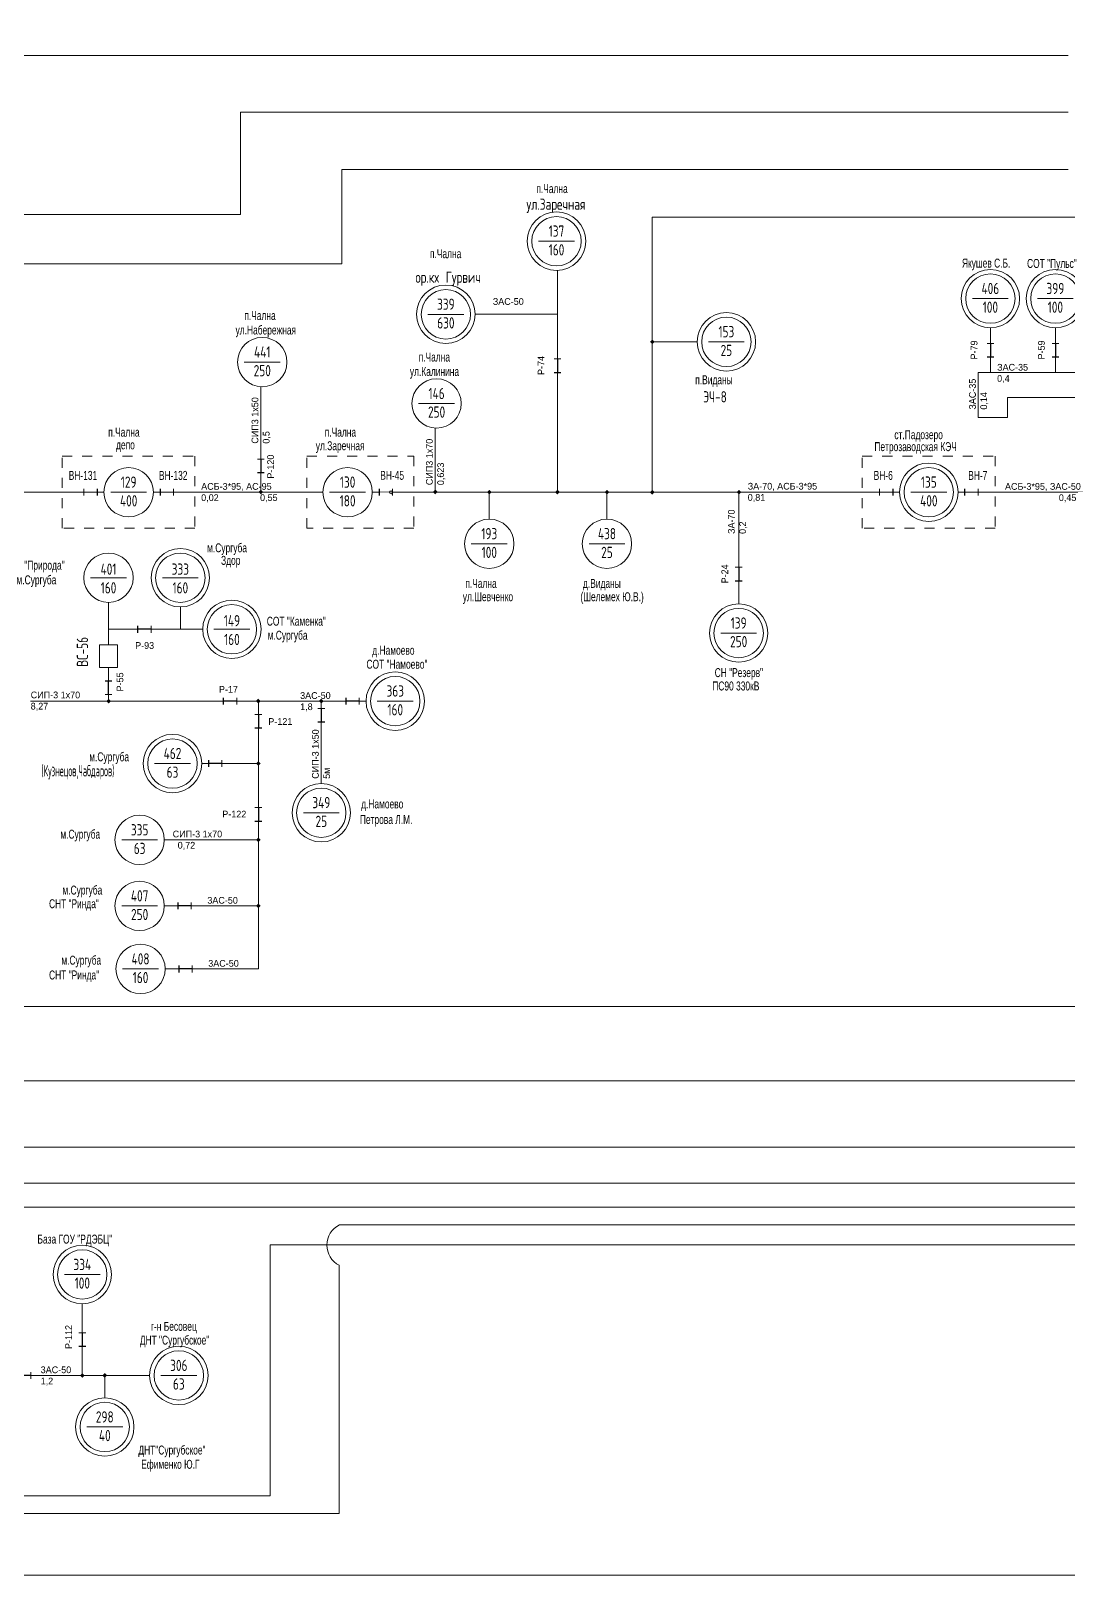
# Model space of a CAD drawing. Header units: millimetres. Extents: x 761 to 2477, y -1102 to -145.
# Drawn here: x 1601.7 to 1704.6, y -507.8 to -354.5 of the extents above; entities that cross this region are included whole.
import ezdxf
from ezdxf.enums import TextEntityAlignment as Align

# ---------------------------------------------------------------- set-up
doc = ezdxf.new("R2010")
doc.units = ezdxf.units.MM
doc.linetypes.add('JIS_02_1.0', pattern=[2, 1, -1])
for name, color, linetype, lineweight in [('10_КВ', 250, 'Continuous', 18), ('АТРИБУТЫ', 7, 'Continuous', 13), ('РАЗЪЕД_РУБИЛЬН', 150, 'Continuous', 13), ('ТЕКСТ', 7, 'Continuous', 13)]:
    doc.layers.add(name, color=color, linetype=linetype, lineweight=lineweight)
doc.layers.add('Слой1', color=7, linetype='Continuous', lineweight=13, plot=False)
doc.layers.add('СХ_ОПЕРАТИВНАЯ', color=10, linetype='Continuous')
doc.layers.add('ШУНТ_РАЗЪЕД', color=161, linetype='Continuous')
doc.styles.add('ATTRIB', font='txt.shx', dxfattribs={"width": 0.7, "height": 5})
doc.styles.add('ТЕКСТ_МОДЕЛИ', font='txt.shx', dxfattribs={"width": 0.7, "height": 5})

# ---------------------------------------------------------------- blocks, each defined once
blk = doc.blocks.new('ВЫКЛ_НАГРУЗКИ')
at = {"color": 0, "linetype": 'ByBlock'}
for p, q in [((0, 0), (0, -3)), ((0, -9), (0, -12))]:
    blk.add_line(p, q, dxfattribs=at)
at = {"layer": 'РАЗЪЕД_РУБИЛЬН', "color": 0, "linetype": 'ByBlock'}
blk.add_line((-1.5, -3), (1.5, -3), dxfattribs=at)
at = {"layer": 'СХ_ОПЕРАТИВНАЯ', "color": 0, "linetype": 'ByBlock'}
blk.add_line((-1.5, -9), (1.5, -9), dxfattribs=at)
at = {"layer": 'РАЗЪЕД_РУБИЛЬН', "color": 7, "style": 'ATTRIB', "width": 0.7}
blk.add_attdef('ДИСП_НОМ', text='', height=5, dxfattribs=at).set_placement((-4.75, -6), align=Align.MIDDLE_RIGHT)
at = {"layer": 'РАЗЪЕД_РУБИЛЬН', "color": 7, "style": 'ATTRIB', "width": 0.7, "flags": 1}
blk.add_attdef('КОД', text='', height=5, dxfattribs=at).set_placement((-4.75, -12), align=Align.MIDDLE_RIGHT)
blk = doc.blocks.new('ТРАНСФ_ПОДСТ')
at = {"color": 7}
blk.add_line((-8, -11), (8, -11), dxfattribs=at)
at = {"color": 0}
blk.add_circle((0, -11), 11, dxfattribs=at)
at = {"layer": 'АТРИБУТЫ', "style": 'ATTRIB', "width": 0.7, "flags": 4}
for tag, p in [('OBOZN', (0, -9)), ('MOCHNOCT', (0, -17.33))]:
    blk.add_attdef(tag, text='', height=5, dxfattribs=at).set_placement(p, align=Align.CENTER)
at = {"layer": 'АТРИБУТЫ', "style": 'ТЕКСТ_МОДЕЛИ', "width": 0.7}
blk.add_attdef('MESTO_1', text='', height=5, dxfattribs=at).set_placement((14, -11), align=Align.BOTTOM_LEFT)
blk.add_attdef('MESTO_2', text='', height=5, dxfattribs=at).set_placement((14, -12), align=Align.TOP_LEFT)
blk = doc.blocks.new('РАЗЪЕДИНИТЕЛЬ')
at = {"color": 0, "linetype": 'ByBlock'}
for p, q in [((0, 0), (0, -3)), ((0, -9), (0, -12))]:
    blk.add_line(p, q, dxfattribs=at)
at = {"layer": 'РАЗЪЕД_РУБИЛЬН', "color": 0, "linetype": 'ByBlock'}
blk.add_line((-1.5, -3), (1.5, -3), dxfattribs=at)
at = {"layer": 'СХ_ОПЕРАТИВНАЯ', "color": 0, "linetype": 'ByBlock'}
blk.add_line((-1.5, -9), (1.5, -9), dxfattribs=at)
at = {"layer": 'ШУНТ_РАЗЪЕД', "color": 0}
blk.add_line((0, -3), (0, -9), dxfattribs=at)
at = {"layer": 'РАЗЪЕД_РУБИЛЬН', "color": 7, "style": 'ATTRIB', "width": 0.7}
blk.add_attdef('ДИСП_НОМ', text='', height=5, dxfattribs=at).set_placement((-4.75, -6), align=Align.MIDDLE_RIGHT)
at = {"layer": 'РАЗЪЕД_РУБИЛЬН', "color": 7, "style": 'ATTRIB', "width": 0.7, "flags": 1}
blk.add_attdef('КОД', text='', height=5, dxfattribs=at).set_placement((-4.75, -12), align=Align.MIDDLE_RIGHT)
blk = doc.blocks.new('ОТВЕТВЛЕНИЕ')
at = {"color": 0, "linetype": 'ByBlock'}
blk.add_solid([(0, 1.06), (1.06, 0), (-1.06, 0), (0, -1.06)], dxfattribs=at)
blk = doc.blocks.new('ВЫКЛЮЧАТЕЛЬ')
at = {"color": 0, "linetype": 'ByBlock'}
for p, q in [((0, 0), (0, -3)), ((0, -13), (0, -16))]:
    blk.add_line(p, q, dxfattribs=at)
blk.add_lwpolyline([(-4, -3), (4, -3), (4, -13), (-4, -13)], close=True, dxfattribs=at)
at = {"layer": 'АТРИБУТЫ', "style": 'ATTRIB', "width": 0.7}
blk.add_attdef('ДИСП_НОМ', text='', height=5, dxfattribs=at).set_placement((-6, -8), align=Align.MIDDLE_RIGHT)
at = {"layer": 'АТРИБУТЫ', "style": 'ATTRIB', "width": 0.7, "flags": 1}
blk.add_attdef('КОД', text='', height=5, dxfattribs=at).set_placement((-6, -14), align=Align.MIDDLE_RIGHT)

msp = doc.modelspace()

# ---------------------------------------------------------------- linework, layer by layer
at = {"layer": '10_КВ', "color": 7}
for p, q in [((1600.11, -356.94), (1698.26, -356.94)), ((1698.26, -356.94), (1704.64, -356.94)), ((1704.64, -362.56), (1622.52, -362.56)), ((1622.52, -362.56), (1622.52, -368.07)), ((1622.52, -372.71), (1622.52, -368.07)), ((1552.37, -372.71), (1622.52, -372.71)), ((1663.38, -400.29), (1663.38, -372.99)), ((1707.62, -372.99), (1663.38, -372.99)), ((1653.96, -382.62), (1653.96, -378.26)), ((1653.96, -382.62), (1645.79, -382.62)), ((1653.96, -386.39), (1653.96, -382.62)), ((1663.38, -385.36), (1667.83, -385.36)), ((1653.96, -400.29), (1653.96, -389.06)), ((1593.02, -400.29), (1606.29, -400.29)), ((1606.96, -400.29), (1608.29, -400.29)), ((1614.53, -400.29), (1615.87, -400.29)), ((1616.53, -400.29), (1630.69, -400.29)), ((1636.26, -400.29), (1637.59, -400.25)), ((1642.9, -400.29), (1638.26, -400.29)), ((1642.9, -400.29), (1671.98, -400.29)), ((1647.2, -400.29), (1647.2, -402.96)), ((1658.88, -400.29), (1658.88, -402.96)), ((1671.98, -400.29), (1671.97, -402.32)), ((1671.98, -400.29), (1685.25, -400.29)), ((1685.92, -400.29), (1687.25, -400.29)), ((1694.38, -400.29), (1695.72, -400.29)), ((1696.38, -400.29), (1709.66, -400.29)), ((1671.97, -402.32), (1671.95, -407.07)), ((1671.95, -409.74), (1671.95, -411.38)), ((1609.41, -414.79), (1609.41, -411.23)), ((1616.54, -413.9), (1616.54, -411.67)), ((1609.41, -413.9), (1611.64, -413.9)), ((1614.31, -413.9), (1616.54, -413.9)), ((1616.54, -413.9), (1618.77, -413.9)), ((1601.67, -421.03), (1608.35, -421.03)), ((1608.35, -421.03), (1615.43, -421.03)), ((1609.41, -421.03), (1611.64, -421.03)), ((1615.43, -421.03), (1624.28, -421.03)), ((1624.28, -421.03), (1624.28, -423.25)), ((1624.28, -421.03), (1634.97, -421.03)), ((1630.53, -429.21), (1630.53, -421.03)), ((1558.1, -451.35), (1759.7, -451.35)), ((1521.68, -458.71), (1767.91, -458.71)), ((1544.02, -465.32), (1770.92, -465.32)), ((1773.94, -468.87), (1581.44, -468.87)), ((1595.23, -471.28), (1783.34, -471.28))]:
    msp.add_line(p, q, dxfattribs=at)
at = {"layer": '10_КВ', "color": 140}
for p, q in [((1632.58, -377.6), (1632.58, -368.24)), ((1632.58, -368.24), (1698.26, -368.24)), ((1539.72, -377.6), (1632.58, -377.6))]:
    msp.add_line(p, q, dxfattribs=at)
at = {"layer": '10_КВ', "color": 5}
msp.add_line((1698.26, -368.24), (1704.64, -368.24), dxfattribs=at)
at = {"layer": '10_КВ', "color": 6}
for p, q in [((1696.93, -384.86), (1696.93, -383.97)), ((1703.38, -384.86), (1703.38, -383.97)), ((1696.93, -388.42), (1696.93, -387.53)), ((1703.38, -388.42), (1703.38, -387.53)), ((1695.72, -388.42), (1695.72, -392.87)), ((1695.72, -388.42), (1697.95, -388.42)), ((1697.95, -388.42), (1704.63, -388.42)), ((1704.62, -388.42), (1717.94, -388.42)), ((1698.62, -390.87), (1698.62, -392.87)), ((1718.3, -390.87), (1698.63, -390.87)), ((1698.62, -392.87), (1695.72, -392.87)), ((1606.81, -483.07), (1606.81, -480.85)), ((1606.81, -487.97), (1606.81, -485.75)), ((1602.36, -487.97), (1606.81, -487.97)), ((1606.81, -487.97), (1609.04, -487.97)), ((1609.04, -487.97), (1613.5, -487.97)), ((1609.04, -487.97), (1609.04, -490.2))]:
    msp.add_line(p, q, dxfattribs=at)
at = {"layer": '10_КВ', "color": 7, "ltscale": 100}
for p, q in [((1624.53, -400.14), (1624.53, -389.81)), ((1641.84, -400.14), (1641.84, -393.93)), ((1624.28, -447.62), (1624.28, -424.36)), ((1618.66, -427.23), (1624.28, -427.23)), ((1614.95, -434.8), (1624.28, -434.8)), ((1614.95, -441.36), (1624.28, -441.36)), ((1615.04, -447.62), (1624.28, -447.62))]:
    msp.add_line(p, q, dxfattribs=at)
at = {"layer": '10_КВ', "color": 112}
for p, q in [((1625.44, -499.93), (1625.44, -475)), ((1625.44, -475), (1803.01, -475))]:
    msp.add_line(p, q, dxfattribs=at)
at = {"layer": '10_КВ', "color": 7, "linetype": 'JIS_02_1.0'}
for points in [[(1604.8, -396.7), (1617.99, -396.7), (1617.99, -403.87), (1604.8, -403.87)], [(1629.1, -396.7), (1639.72, -396.7), (1639.72, -403.87), (1629.1, -403.87)], [(1684.2, -396.7), (1697.4, -396.7), (1697.4, -403.87), (1684.2, -403.87)]]:
    msp.add_lwpolyline(points, close=True, dxfattribs=at)
at = {"layer": '10_КВ', "color": 7, "ltscale": 100}
msp.add_lwpolyline([(1548.46, -492.77), (1555.31, -492.77), (1555.31, -501.69), (1632.31, -501.69), (1632.31, -477.04, -0.621286), (1632.34, -473.03), (1790.72, -473.03)], format="xyb", dxfattribs=at)
at = {"layer": '10_КВ', "color": 112, "ltscale": 100}
msp.add_lwpolyline([(1625.44, -499.93), (1558.51, -499.93), (1558.51, -489), (1548.81, -489)], dxfattribs=at)
at = {"layer": '10_КВ', "color": 7}
for centre, radius in [((1653.87, -375.37), 2.9), ((1642.89, -382.62), 2.9), ((1670.73, -385.36), 2.9), ((1690.82, -400.29), 2.9), ((1637.45, -400.29), 0.147), ((1616.54, -408.78), 2.9), ((1621.66, -413.9), 2.9), ((1671.95, -414.27), 2.9), ((1637.87, -421.03), 2.9), ((1615.76, -427.23), 2.9), ((1630.53, -432.11), 2.9)]:
    msp.add_circle(centre, radius, dxfattribs=at)
at = {"layer": '10_КВ', "color": 6}
for centre in [(1696.93, -381.07), (1703.38, -381.07), (1606.81, -477.95), (1616.39, -487.97), (1609.04, -493.09)]:
    msp.add_circle(centre, 2.9, dxfattribs=at)
at = {"layer": 'Слой1', "color": 3}
msp.add_lwpolyline([(1425.25, -507.8), (1845.25, -507.8), (1845.25, -210.8), (1425.25, -210.8)], close=True, dxfattribs=at)

# ---------------------------------------------------------------- block references
at = {"layer": '10_КВ', "color": 7}
ref = msp.add_blockref('ТРАНСФ_ПОДСТ', (1653.87, -372.92), dxfattribs=dict(at, xscale=0.2227016151358459, yscale=0.2227016151358459, zscale=0.2227016151358459))
ref.add_attrib('MESTO_1', 'п.Чална', dxfattribs={"layer": 'АТРИБУТЫ', "height": 0.891, "width": 0.7}).set_placement((1651.87, -370.86), align=Align.BOTTOM_LEFT)
ref.add_attrib('MESTO_2', 'ул.Заречная', dxfattribs={"layer": 'АТРИБУТЫ', "height": 1.1135, "style": 'ТЕКСТ_МОДЕЛИ', "width": 0.7}).set_placement((1650.89, -371.14), align=Align.TOP_LEFT)
ref.add_attrib('OBOZN', '137', dxfattribs={"layer": 'АТРИБУТЫ', "height": 1.114, "style": 'ATTRIB', "width": 0.7, "flags": 4}).set_placement((1653.87, -374.92), align=Align.CENTER)
ref.add_attrib('MOCHNOCT', '160', dxfattribs={"layer": 'АТРИБУТЫ', "height": 1.114, "style": 'ATTRIB', "width": 0.7, "flags": 4}).set_placement((1653.87, -376.78), align=Align.CENTER)
at = {"layer": '10_КВ', "color": 6}
ref = msp.add_blockref('ТРАНСФ_ПОДСТ', (1696.93, -378.62), dxfattribs=dict(at, xscale=0.2227016151358459, yscale=0.2227016151358459, zscale=0.2227016151358459))
ref.add_attrib('MESTO_1', 'м.Падозеро', dxfattribs={"layer": 'АТРИБУТЫ', "height": 1.336}).set_placement((1709.54, -374.82), align=Align.BOTTOM_LEFT)
ref.add_attrib('MESTO_2', 'Якушев С.Б.', dxfattribs={"layer": 'АТРИБУТЫ', "height": 0.8908, "width": 0.7}).set_placement((1694.11, -377.1), align=Align.TOP_LEFT)
ref.add_attrib('OBOZN', '406', dxfattribs={"layer": 'АТРИБУТЫ', "height": 1.114, "style": 'ATTRIB', "width": 0.7, "flags": 4}).set_placement((1696.93, -380.62), align=Align.CENTER)
ref.add_attrib('MOCHNOCT', '100', dxfattribs={"layer": 'АТРИБУТЫ', "height": 1.114, "style": 'ATTRIB', "width": 0.7, "flags": 4}).set_placement((1696.93, -382.48), align=Align.CENTER)
at = {"layer": '10_КВ', "color": 7}
ref = msp.add_blockref('ТРАНСФ_ПОДСТ', (1642.89, -380.18), dxfattribs=dict(at, xscale=0.2227016151358459, yscale=0.2227016151358459, zscale=0.2227016151358459))
ref.add_attrib('MESTO_1', 'п.Чална', dxfattribs={"layer": 'АТРИБУТЫ', "height": 0.891, "width": 0.7}).set_placement((1641.31, -377.32), align=Align.BOTTOM_LEFT)
ref.add_attrib('MESTO_2', 'ор.кх Гурвич', dxfattribs={"layer": 'АТРИБУТЫ', "height": 1.1135, "style": 'ТЕКСТ_МОДЕЛИ', "width": 0.7}).set_placement((1639.87, -378.39), align=Align.TOP_LEFT)
ref.add_attrib('OBOZN', '339', dxfattribs={"layer": 'АТРИБУТЫ', "height": 1.114, "style": 'ATTRIB', "width": 0.7, "flags": 4}).set_placement((1642.89, -382.18), align=Align.CENTER)
ref.add_attrib('MOCHNOCT', '630', dxfattribs={"layer": 'АТРИБУТЫ', "height": 1.114, "style": 'ATTRIB', "width": 0.7, "flags": 4}).set_placement((1642.89, -384.04), align=Align.CENTER)
at = {"layer": '10_КВ', "color": 6}
ref = msp.add_blockref('ТРАНСФ_ПОДСТ', (1703.38, -378.62), dxfattribs=dict(at, xscale=0.2227016151358459, yscale=0.2227016151358459, zscale=0.2227016151358459))
ref.add_attrib('MESTO_1', 'СОТ "Пульс"', dxfattribs={"layer": 'АТРИБУТЫ', "height": 0.8908, "width": 0.7}).set_placement((1700.57, -378.29), align=Align.BOTTOM_LEFT)
ref.add_attrib('OBOZN', '399', dxfattribs={"layer": 'АТРИБУТЫ', "height": 1.114, "style": 'ATTRIB', "width": 0.7, "flags": 4}).set_placement((1703.38, -380.62), align=Align.CENTER)
ref.add_attrib('MOCHNOCT', '100', dxfattribs={"layer": 'АТРИБУТЫ', "height": 1.114, "style": 'ATTRIB', "width": 0.7, "flags": 4}).set_placement((1703.38, -382.48), align=Align.CENTER)
at = {"layer": '10_КВ', "color": 7}
ref = msp.add_blockref('ТРАНСФ_ПОДСТ', (1624.67, -384.92), dxfattribs=dict(at, xscale=0.2227016151358459, yscale=0.2227016151358459, zscale=0.2227016151358459))
ref.add_attrib('MESTO_1', 'п.Чална', dxfattribs={"layer": 'АТРИБУТЫ', "height": 0.891, "width": 0.7}).set_placement((1622.89, -383.46), align=Align.BOTTOM_LEFT)
ref.add_attrib('MESTO_2', 'ул.Набережная', dxfattribs={"layer": 'АТРИБУТЫ', "height": 0.8908, "width": 0.7}).set_placement((1622.02, -383.74), align=Align.TOP_LEFT)
ref.add_attrib('OBOZN', '441', dxfattribs={"layer": 'АТРИБУТЫ', "height": 1.114, "style": 'ATTRIB', "width": 0.7, "flags": 4}).set_placement((1624.67, -386.92), align=Align.CENTER)
ref.add_attrib('MOCHNOCT', '250', dxfattribs={"layer": 'АТРИБУТЫ', "height": 1.114, "style": 'ATTRIB', "width": 0.7, "flags": 4}).set_placement((1624.67, -388.78), align=Align.CENTER)
ref = msp.add_blockref('ТРАНСФ_ПОДСТ', (1670.73, -382.91), dxfattribs=dict(at, xscale=0.2227016151358459, yscale=0.2227016151358459, zscale=0.2227016151358459))
ref.add_attrib('MESTO_1', 'п.Виданы', dxfattribs={"layer": 'АТРИБУТЫ', "height": 0.891, "width": 0.7}).set_placement((1667.64, -389.84), align=Align.BOTTOM_LEFT)
ref.add_attrib('MESTO_2', 'ЭЧ-8', dxfattribs={"layer": 'АТРИБУТЫ', "height": 1.114, "style": 'ТЕКСТ_МОДЕЛИ', "width": 0.7}).set_placement((1668.43, -390.26), align=Align.TOP_LEFT)
ref.add_attrib('OBOZN', '153', dxfattribs={"layer": 'АТРИБУТЫ', "height": 1.114, "style": 'ATTRIB', "width": 0.7, "flags": 4}).set_placement((1670.73, -384.91), align=Align.CENTER)
ref.add_attrib('MOCHNOCT', '25', dxfattribs={"layer": 'АТРИБУТЫ', "height": 1.114, "style": 'ATTRIB', "width": 0.7, "flags": 4}).set_placement((1670.73, -386.77), align=Align.CENTER)
at = {"layer": '10_КВ', "color": 7, "xscale": 0.2227016151358459, "yscale": 0.2227016151358459, "zscale": 0.2227016151358459}
for name, p in [('ОТВЕТВЛЕНИЕ', (1663.38, -385.36)), ('РАЗЪЕДИНИТЕЛЬ', (1653.96, -386.39)), ('РАЗЪЕДИНИТЕЛЬ', (1624.53, -396.34)), ('ОТВЕТВЛЕНИЕ', (1624.53, -400.26)), ('ОТВЕТВЛЕНИЕ', (1641.84, -400.26)), ('ОТВЕТВЛЕНИЕ', (1647.21, -400.28)), ('ОТВЕТВЛЕНИЕ', (1653.96, -400.27)), ('ОТВЕТВЛЕНИЕ', (1658.89, -400.28)), ('ОТВЕТВЛЕНИЕ', (1663.37, -400.29)), ('ОТВЕТВЛЕНИЕ', (1671.98, -400.29)), ('РАЗЪЕДИНИТЕЛЬ', (1671.95, -407.07)), ('ОТВЕТВЛЕНИЕ', (1609.42, -421.03)), ('ОТВЕТВЛЕНИЕ', (1624.27, -421.03)), ('РАЗЪЕДИНИТЕЛЬ', (1630.53, -421.09)), ('ОТВЕТВЛЕНИЕ', (1630.52, -421.03)), ('РАЗЪЕДИНИТЕЛЬ', (1624.28, -421.69)), ('РАЗЪЕДИНИТЕЛЬ', (1624.28, -430.93))]:
    msp.add_blockref(name, p, dxfattribs=at)
at = {"layer": '10_КВ', "color": 6, "xscale": 0.2227016151358459, "yscale": 0.2227016151358459, "zscale": 0.2227016151358459}
for name, p in [('РАЗЪЕДИНИТЕЛЬ', (1696.93, -384.86)), ('РАЗЪЕДИНИТЕЛЬ', (1703.38, -384.86)), ('РАЗЪЕДИНИТЕЛЬ', (1606.81, -483.07)), ('ОТВЕТВЛЕНИЕ', (1606.81, -487.97)), ('ОТВЕТВЛЕНИЕ', (1609.04, -487.97))]:
    msp.add_blockref(name, p, dxfattribs=at)
at = {"layer": '10_КВ', "color": 7}
ref = msp.add_blockref('ТРАНСФ_ПОДСТ', (1641.97, -389.03), dxfattribs=dict(at, xscale=0.2227016151358459, yscale=0.2227016151358459, zscale=0.2227016151358459))
ref.add_attrib('MESTO_1', 'п.Чална', dxfattribs={"layer": 'АТРИБУТЫ', "height": 0.891, "width": 0.7}).set_placement((1640.19, -387.58), align=Align.BOTTOM_LEFT)
ref.add_attrib('MESTO_2', 'ул.Калинина', dxfattribs={"layer": 'АТРИБУТЫ', "height": 0.8908, "width": 0.7}).set_placement((1639.32, -387.86), align=Align.TOP_LEFT)
ref.add_attrib('OBOZN', '146', dxfattribs={"layer": 'АТРИБУТЫ', "height": 1.114, "style": 'ATTRIB', "width": 0.7, "flags": 4}).set_placement((1641.97, -391.04), align=Align.CENTER)
ref.add_attrib('MOCHNOCT', '250', dxfattribs={"layer": 'АТРИБУТЫ', "height": 1.114, "style": 'ATTRIB', "width": 0.7, "flags": 4}).set_placement((1641.97, -392.89), align=Align.CENTER)
ref = msp.add_blockref('ТРАНСФ_ПОДСТ', (1611.41, -397.84), dxfattribs=dict(at, xscale=0.2227016151358459, yscale=0.2227016151358459, zscale=0.2227016151358459))
ref.add_attrib('MESTO_1', 'п.Чална', dxfattribs={"layer": 'АТРИБУТЫ', "height": 0.891, "width": 0.7}).set_placement((1609.38, -395.04), align=Align.BOTTOM_LEFT)
ref.add_attrib('MESTO_2', 'депо', dxfattribs={"layer": 'АТРИБУТЫ', "height": 0.891, "width": 0.7}).set_placement((1610.16, -395.14), align=Align.TOP_LEFT)
ref.add_attrib('OBOZN', '129', dxfattribs={"layer": 'АТРИБУТЫ', "height": 1.114, "style": 'ATTRIB', "width": 0.7, "flags": 4}).set_placement((1611.41, -399.84), align=Align.CENTER)
ref.add_attrib('MOCHNOCT', '400', dxfattribs={"layer": 'АТРИБУТЫ', "height": 1.114, "style": 'ATTRIB', "width": 0.7, "flags": 4}).set_placement((1611.41, -401.7), align=Align.CENTER)
ref = msp.add_blockref('ТРАНСФ_ПОДСТ', (1633.14, -397.84), dxfattribs=dict(at, xscale=0.2227016151358459, yscale=0.2227016151358459, zscale=0.2227016151358459))
ref.add_attrib('MESTO_1', 'п.Чална', dxfattribs={"layer": 'АТРИБУТЫ', "height": 0.891, "width": 0.7}).set_placement((1630.87, -395.04), align=Align.BOTTOM_LEFT)
ref.add_attrib('MESTO_2', 'ул.Заречная', dxfattribs={"layer": 'АТРИБУТЫ', "height": 0.8908, "width": 0.7}).set_placement((1629.98, -395.23), align=Align.TOP_LEFT)
ref.add_attrib('OBOZN', '130', dxfattribs={"layer": 'АТРИБУТЫ', "height": 1.114, "style": 'ATTRIB', "width": 0.7, "flags": 4}).set_placement((1633.14, -399.84), align=Align.CENTER)
ref.add_attrib('MOCHNOCT', '180', dxfattribs={"layer": 'АТРИБУТЫ', "height": 1.114, "style": 'ATTRIB', "width": 0.7, "flags": 4}).set_placement((1633.14, -401.7), align=Align.CENTER)
ref = msp.add_blockref('ТРАНСФ_ПОДСТ', (1690.82, -397.84), dxfattribs=dict(at, xscale=0.2227016151358459, yscale=0.2227016151358459, zscale=0.2227016151358459))
ref.add_attrib('MESTO_1', 'ст.Падозеро', dxfattribs={"layer": 'АТРИБУТЫ', "height": 0.8908, "width": 0.7}).set_placement((1687.4, -395.29), align=Align.BOTTOM_LEFT)
ref.add_attrib('MESTO_2', 'Петрозаводская КЭЧ', dxfattribs={"layer": 'АТРИБУТЫ', "height": 0.8908, "width": 0.7}).set_placement((1685.42, -395.32), align=Align.TOP_LEFT)
ref.add_attrib('OBOZN', '135', dxfattribs={"layer": 'АТРИБУТЫ', "height": 1.114, "style": 'ATTRIB', "width": 0.7, "flags": 4}).set_placement((1690.82, -399.84), align=Align.CENTER)
ref.add_attrib('MOCHNOCT', '400', dxfattribs={"layer": 'АТРИБУТЫ', "height": 1.114, "style": 'ATTRIB', "width": 0.7, "flags": 4}).set_placement((1690.82, -401.7), align=Align.CENTER)
ref = msp.add_blockref('ВЫКЛ_НАГРУЗКИ', (1606.29, -400.29), dxfattribs=dict(at, xscale=-0.2227016151359717, yscale=0.2227016151359717, zscale=0.2227016151360001, rotation=90))
ref.add_attrib('ДИСП_НОМ', 'ВН-131', dxfattribs={"layer": 'РАЗЪЕД_РУБИЛЬН', "color": 7, "height": 0.891, "width": 0.7}).set_placement((1608.29, -398.62), align=Align.MIDDLE_RIGHT)
ref = msp.add_blockref('ВЫКЛ_НАГРУЗКИ', (1616.53, -400.29), dxfattribs=dict(at, xscale=0.2227016151359717, yscale=0.2227016151359717, zscale=0.2227016151359717, rotation=270))
ref.add_attrib('ДИСП_НОМ', 'ВН-132', dxfattribs={"layer": 'РАЗЪЕД_РУБИЛЬН', "color": 7, "height": 0.891, "width": 0.7}).set_placement((1615.83, -398.62), align=Align.MIDDLE)
ref = msp.add_blockref('ВЫКЛ_НАГРУЗКИ', (1638.26, -400.29), dxfattribs=dict(at, xscale=0.2227016151359717, yscale=0.2227016151359717, zscale=0.2227016151359717, rotation=270))
ref.add_attrib('ДИСП_НОМ', 'ВН-45', dxfattribs={"layer": 'РАЗЪЕД_РУБИЛЬН', "color": 7, "height": 0.891, "width": 0.7}).set_placement((1637.56, -398.62), align=Align.MIDDLE)
ref = msp.add_blockref('ВЫКЛ_НАГРУЗКИ', (1685.25, -400.29), dxfattribs=dict(at, xscale=-0.2227016151359577, yscale=0.2227016151359577, zscale=0.2227016151360001, rotation=90))
ref.add_attrib('ДИСП_НОМ', 'ВН-6', dxfattribs={"layer": 'РАЗЪЕД_РУБИЛЬН', "color": 7, "height": 0.891, "width": 0.7}).set_placement((1687.25, -398.62), align=Align.MIDDLE_RIGHT)
ref = msp.add_blockref('ВЫКЛ_НАГРУЗКИ', (1696.38, -400.29), dxfattribs=dict(at, xscale=0.2227016151359577, yscale=0.2227016151359577, zscale=0.2227016151359577, rotation=270))
ref.add_attrib('ДИСП_НОМ', 'ВН-7', dxfattribs={"layer": 'РАЗЪЕД_РУБИЛЬН', "color": 7, "height": 0.891, "width": 0.7}).set_placement((1695.68, -398.62), align=Align.MIDDLE)
ref = msp.add_blockref('ТРАНСФ_ПОДСТ', (1647.2, -402.96), dxfattribs=dict(at, xscale=0.2227016151358459, yscale=0.2227016151358459, zscale=0.2227016151358459))
ref.add_attrib('MESTO_1', 'п.Чална', dxfattribs={"layer": 'АТРИБУТЫ', "height": 0.891, "width": 0.7}).set_placement((1644.82, -410.05), align=Align.BOTTOM_LEFT)
ref.add_attrib('MESTO_2', 'ул.Шевченко', dxfattribs={"layer": 'АТРИБУТЫ', "height": 0.8908, "width": 0.7}).set_placement((1644.57, -410.22), align=Align.TOP_LEFT)
ref.add_attrib('OBOZN', '193', dxfattribs={"layer": 'АТРИБУТЫ', "height": 1.114, "style": 'ATTRIB', "width": 0.7, "flags": 4}).set_placement((1647.2, -404.96), align=Align.CENTER)
ref.add_attrib('MOCHNOCT', '100', dxfattribs={"layer": 'АТРИБУТЫ', "height": 1.114, "style": 'ATTRIB', "width": 0.7, "flags": 4}).set_placement((1647.2, -406.82), align=Align.CENTER)
ref = msp.add_blockref('ТРАНСФ_ПОДСТ', (1658.88, -402.96), dxfattribs=dict(at, xscale=0.2227016151358459, yscale=0.2227016151358459, zscale=0.2227016151358459))
ref.add_attrib('MESTO_1', 'д.Виданы', dxfattribs={"layer": 'АТРИБУТЫ', "height": 0.891, "width": 0.7}).set_placement((1656.5, -410.05), align=Align.BOTTOM_LEFT)
ref.add_attrib('MESTO_2', '(Шелемех Ю.В.)', dxfattribs={"layer": 'АТРИБУТЫ', "height": 0.8908, "width": 0.7}).set_placement((1656.25, -410.22), align=Align.TOP_LEFT)
ref.add_attrib('OBOZN', '438', dxfattribs={"layer": 'АТРИБУТЫ', "height": 1.114, "style": 'ATTRIB', "width": 0.7, "flags": 4}).set_placement((1658.88, -404.96), align=Align.CENTER)
ref.add_attrib('MOCHNOCT', '25', dxfattribs={"layer": 'АТРИБУТЫ', "height": 1.114, "style": 'ATTRIB', "width": 0.7, "flags": 4}).set_placement((1658.88, -406.82), align=Align.CENTER)
ref = msp.add_blockref('ТРАНСФ_ПОДСТ', (1616.54, -411.23), dxfattribs=dict(at, xscale=-0.2227016151358459, yscale=0.2227016151358459, zscale=0.2227016151358459, rotation=180))
ref.add_attrib('MESTO_1', 'м.Сургуба', dxfattribs={"layer": 'АТРИБУТЫ', "height": 0.891, "width": 0.7}).set_placement((1619.2, -406.52), align=Align.BOTTOM_LEFT)
ref.add_attrib('MESTO_2', 'Здор', dxfattribs={"layer": 'АТРИБУТЫ', "height": 0.891, "width": 0.7}).set_placement((1620.58, -406.61), align=Align.TOP_LEFT)
ref.add_attrib('OBOZN', '160', dxfattribs={"layer": 'АТРИБУТЫ', "height": 1.114, "style": 'ATTRIB', "width": 0.7, "flags": 4}).set_placement((1616.54, -410.34), align=Align.CENTER)
ref.add_attrib('MOCHNOCT', '333', dxfattribs={"layer": 'АТРИБУТЫ', "height": 1.114, "style": 'ATTRIB', "width": 0.7, "flags": 4}).set_placement((1616.54, -408.48), align=Align.CENTER)
ref = msp.add_blockref('ТРАНСФ_ПОДСТ', (1609.41, -411.23), dxfattribs=dict(at, xscale=-0.2227016151358459, yscale=0.2227016151358459, zscale=0.2227016151358459, rotation=180))
ref.add_attrib('MESTO_1', 'м.Сургуба', dxfattribs={"layer": 'АТРИБУТЫ', "height": 0.891, "width": 0.7}).set_placement((1600.28, -409.7), align=Align.BOTTOM_LEFT)
ref.add_attrib('MESTO_2', 'СНТ "Природа"', dxfattribs={"layer": 'АТРИБУТЫ', "height": 0.8908, "width": 0.7}).set_placement((1599.11, -407.09), align=Align.TOP_LEFT)
ref.add_attrib('OBOZN', '160', dxfattribs={"layer": 'АТРИБУТЫ', "height": 1.114, "style": 'ATTRIB', "width": 0.7, "flags": 4}).set_placement((1609.41, -410.34), align=Align.CENTER)
ref.add_attrib('MOCHNOCT', '401', dxfattribs={"layer": 'АТРИБУТЫ', "height": 1.114, "style": 'ATTRIB', "width": 0.7, "flags": 4}).set_placement((1609.41, -408.48), align=Align.CENTER)
ref = msp.add_blockref('ТРАНСФ_ПОДСТ', (1621.66, -416.35), dxfattribs=dict(at, xscale=-0.2227016151358459, yscale=0.2227016151358459, zscale=0.2227016151358459, rotation=180))
ref.add_attrib('MESTO_1', 'м.Сургуба', dxfattribs={"layer": 'АТРИБУТЫ', "height": 0.891, "width": 0.7}).set_placement((1625.21, -415.2), align=Align.BOTTOM_LEFT)
ref.add_attrib('MESTO_2', 'СОТ "Каменка"', dxfattribs={"layer": 'АТРИБУТЫ', "height": 0.8908, "width": 0.7}).set_placement((1625.12, -412.65), align=Align.TOP_LEFT)
ref.add_attrib('OBOZN', '160', dxfattribs={"layer": 'АТРИБУТЫ', "height": 1.114, "style": 'ATTRIB', "width": 0.7, "flags": 4}).set_placement((1621.66, -415.46), align=Align.CENTER)
ref.add_attrib('MOCHNOCT', '149', dxfattribs={"layer": 'АТРИБУТЫ', "height": 1.114, "style": 'ATTRIB', "width": 0.7, "flags": 4}).set_placement((1621.66, -413.6), align=Align.CENTER)
ref = msp.add_blockref('ТРАНСФ_ПОДСТ', (1671.95, -411.82), dxfattribs=dict(at, xscale=0.2227016151358459, yscale=0.2227016151358459, zscale=0.2227016151358459))
ref.add_attrib('MESTO_1', 'СН "Резерв"', dxfattribs={"layer": 'АТРИБУТЫ', "height": 0.8908, "width": 0.7}).set_placement((1669.57, -418.91), align=Align.BOTTOM_LEFT)
ref.add_attrib('MESTO_2', 'ПС90 330кВ', dxfattribs={"layer": 'АТРИБУТЫ', "height": 0.891, "width": 0.7}).set_placement((1669.33, -419.08), align=Align.TOP_LEFT)
ref.add_attrib('OBOZN', '139', dxfattribs={"layer": 'АТРИБУТЫ', "height": 1.114, "style": 'ATTRIB', "width": 0.7, "flags": 4}).set_placement((1671.95, -413.83), align=Align.CENTER)
ref.add_attrib('MOCHNOCT', '250', dxfattribs={"layer": 'АТРИБУТЫ', "height": 1.114, "style": 'ATTRIB', "width": 0.7, "flags": 4}).set_placement((1671.95, -415.68), align=Align.CENTER)
for name, p, xscale, yscale, zscale, rotation in [('РАЗЪЕДИНИТЕЛЬ', (1614.31, -413.9), -0.2227016151359717, 0.2227016151359717, 0.2227016151359717, 270), ('РАЗЪЕДИНИТЕЛЬ', (1609.41, -421.03), -0.2227016151358459, 0.2227016151358459, 0.2227016151358459, 180), ('РАЗЪЕДИНИТЕЛЬ', (1622.81, -421.03), 0.2227016151359717, 0.2227016151359717, 0.2227016151359717, 270), ('РАЗЪЕДИНИТЕЛЬ', (1634.97, -421.03), 0.2227016151359717, 0.2227016151359717, 0.2227016151359717, 270), ('РАЗЪЕДИНИТЕЛЬ', (1621.33, -427.23), 0.2227016151359717, 0.2227016151359717, 0.2227016151359717, 270), ('ОТВЕТВЛЕНИЕ', (1624.28, -427.23), 0.2227016151358459, 0.2227016151358459, 0.2227016151358459, 270), ('ОТВЕТВЛЕНИЕ', (1624.28, -434.81), 0.2227016151358459, 0.2227016151358459, 0.2227016151358459, 270), ('РАЗЪЕДИНИТЕЛЬ', (1618.29, -441.36), 0.2227016151359717, 0.2227016151359717, 0.2227016151359717, 270), ('ОТВЕТВЛЕНИЕ', (1624.28, -441.36), 0.2227016151358459, 0.2227016151358459, 0.2227016151358459, 270), ('РАЗЪЕДИНИТЕЛЬ', (1618.38, -447.62), 0.2227016151359717, 0.2227016151359717, 0.2227016151359717, 270)]:
    msp.add_blockref(name, p, dxfattribs=dict(at, xscale=xscale, yscale=yscale, zscale=zscale, rotation=rotation))
ref = msp.add_blockref('ВЫКЛЮЧАТЕЛЬ', (1609.41, -418.35), dxfattribs=dict(at, xscale=0.2227016151358459, yscale=0.2227016151358459, zscale=0.2227016151358459, rotation=180))
ref.add_attrib('ДИСП_НОМ', 'ВС-56', dxfattribs={"layer": 'АТРИБУТЫ', "height": 1.114, "rotation": 90, "style": 'ATTRIB', "width": 0.7}).set_placement((1606.82, -414.66), align=Align.MIDDLE_RIGHT)
ref = msp.add_blockref('ТРАНСФ_ПОДСТ', (1637.87, -418.58), dxfattribs=dict(at, xscale=0.2227016151358459, yscale=0.2227016151358459, zscale=0.2227016151358459))
ref.add_attrib('MESTO_1', 'д.Намоево', dxfattribs={"layer": 'АТРИБУТЫ', "height": 0.891, "width": 0.7}).set_placement((1635.59, -416.69), align=Align.BOTTOM_LEFT)
ref.add_attrib('MESTO_2', 'СОТ "Намоево"', dxfattribs={"layer": 'АТРИБУТЫ', "height": 0.8908, "width": 0.7}).set_placement((1635.01, -416.92), align=Align.TOP_LEFT)
ref.add_attrib('OBOZN', '363', dxfattribs={"layer": 'АТРИБУТЫ', "height": 1.114, "style": 'ATTRIB', "width": 0.7, "flags": 4}).set_placement((1637.87, -420.58), align=Align.CENTER)
ref.add_attrib('MOCHNOCT', '160', dxfattribs={"layer": 'АТРИБУТЫ', "height": 1.114, "style": 'ATTRIB', "width": 0.7, "flags": 4}).set_placement((1637.87, -422.44), align=Align.CENTER)
ref = msp.add_blockref('ТРАНСФ_ПОДСТ', (1615.76, -424.78), dxfattribs=dict(at, xscale=0.2227016151358459, yscale=0.2227016151358459, zscale=0.2227016151358459))
ref.add_attrib('MESTO_1', 'м.Сургуба', dxfattribs={"layer": 'АТРИБУТЫ', "height": 0.891, "width": 0.7}).set_placement((1607.5, -427.27), align=Align.BOTTOM_LEFT)
ref.add_attrib('MESTO_2', '(Кузнецов,Чабдаров)', dxfattribs={"layer": 'АТРИБУТЫ', "height": 1.1135, "style": 'ТЕКСТ_МОДЕЛИ', "width": 0.5}).set_placement((1602.75, -427.38), align=Align.TOP_LEFT)
ref.add_attrib('OBOZN', '462', dxfattribs={"layer": 'АТРИБУТЫ', "height": 1.114, "style": 'ATTRIB', "width": 0.7, "flags": 4}).set_placement((1615.76, -426.78), align=Align.CENTER)
ref.add_attrib('MOCHNOCT', '63', dxfattribs={"layer": 'АТРИБУТЫ', "height": 1.114, "style": 'ATTRIB', "width": 0.7, "flags": 4}).set_placement((1615.76, -428.64), align=Align.CENTER)
ref = msp.add_blockref('ТРАНСФ_ПОДСТ', (1630.53, -429.66), dxfattribs=dict(at, xscale=0.2227016151358459, yscale=0.2227016151358459, zscale=0.2227016151358459))
ref.add_attrib('MESTO_1', 'д.Намоево', dxfattribs={"layer": 'АТРИБУТЫ', "height": 0.891, "width": 0.7}).set_placement((1634.48, -431.95), align=Align.BOTTOM_LEFT)
ref.add_attrib('MESTO_2', 'Петрова Л.М.', dxfattribs={"layer": 'АТРИБУТЫ', "height": 0.8908, "width": 0.7}).set_placement((1634.36, -432.33), align=Align.TOP_LEFT)
ref.add_attrib('OBOZN', '349', dxfattribs={"layer": 'АТРИБУТЫ', "height": 1.114, "style": 'ATTRIB', "width": 0.7, "flags": 4}).set_placement((1630.53, -431.66), align=Align.CENTER)
ref.add_attrib('MOCHNOCT', '25', dxfattribs={"layer": 'АТРИБУТЫ', "height": 1.114, "style": 'ATTRIB', "width": 0.7, "flags": 4}).set_placement((1630.53, -433.52), align=Align.CENTER)
ref = msp.add_blockref('ТРАНСФ_ПОДСТ', (1612.5, -432.35), dxfattribs=dict(at, xscale=0.2227016151358459, yscale=0.2227016151358459, zscale=0.2227016151358459))
ref.add_attrib('MESTO_1', 'м.Сургуба', dxfattribs={"layer": 'АТРИБУТЫ', "height": 0.891, "width": 0.7}).set_placement((1604.63, -434.95), align=Align.BOTTOM_LEFT)
ref.add_attrib('OBOZN', '335', dxfattribs={"layer": 'АТРИБУТЫ', "height": 1.114, "style": 'ATTRIB', "width": 0.7, "flags": 4}).set_placement((1612.5, -434.36), align=Align.CENTER)
ref.add_attrib('MOCHNOCT', '63', dxfattribs={"layer": 'АТРИБУТЫ', "height": 1.114, "style": 'ATTRIB', "width": 0.7, "flags": 4}).set_placement((1612.5, -436.21), align=Align.CENTER)
ref = msp.add_blockref('ТРАНСФ_ПОДСТ', (1612.5, -438.91), dxfattribs=dict(at, xscale=0.2227016151358459, yscale=0.2227016151358459, zscale=0.2227016151358459))
ref.add_attrib('MESTO_1', 'м.Сургуба', dxfattribs={"layer": 'АТРИБУТЫ', "height": 0.891, "width": 0.7}).set_placement((1604.84, -440.5), align=Align.BOTTOM_LEFT)
ref.add_attrib('MESTO_2', 'СНТ "Ринда"', dxfattribs={"layer": 'АТРИБУТЫ', "height": 0.8849, "width": 0.7}).set_placement((1603.51, -440.7), align=Align.TOP_LEFT)
ref.add_attrib('OBOZN', '407', dxfattribs={"layer": 'АТРИБУТЫ', "height": 1.114, "style": 'ATTRIB', "width": 0.7, "flags": 4}).set_placement((1612.5, -440.92), align=Align.CENTER)
ref.add_attrib('MOCHNOCT', '250', dxfattribs={"layer": 'АТРИБУТЫ', "height": 1.114, "style": 'ATTRIB', "width": 0.7, "flags": 4}).set_placement((1612.5, -442.77), align=Align.CENTER)
ref = msp.add_blockref('ТРАНСФ_ПОДСТ', (1612.59, -445.17), dxfattribs=dict(at, xscale=0.2227016151358459, yscale=0.2227016151358459, zscale=0.2227016151358459))
ref.add_attrib('MESTO_1', 'м.Сургуба', dxfattribs={"layer": 'АТРИБУТЫ', "height": 0.891, "width": 0.7}).set_placement((1604.73, -447.46), align=Align.BOTTOM_LEFT)
ref.add_attrib('MESTO_2', 'СНТ "Ринда"', dxfattribs={"layer": 'АТРИБУТЫ', "height": 0.8908, "width": 0.7}).set_placement((1603.51, -447.77), align=Align.TOP_LEFT)
ref.add_attrib('OBOZN', '408', dxfattribs={"layer": 'АТРИБУТЫ', "height": 1.114, "style": 'ATTRIB', "width": 0.7, "flags": 4}).set_placement((1612.59, -447.18), align=Align.CENTER)
ref.add_attrib('MOCHNOCT', '160', dxfattribs={"layer": 'АТРИБУТЫ', "height": 1.114, "style": 'ATTRIB', "width": 0.7, "flags": 4}).set_placement((1612.59, -449.03), align=Align.CENTER)
at = {"layer": '10_КВ', "color": 6}
ref = msp.add_blockref('ТРАНСФ_ПОДСТ', (1606.81, -475.5), dxfattribs=dict(at, xscale=0.2227016151358459, yscale=0.2227016151358459, zscale=0.2227016151358459))
ref.add_attrib('MESTO_1', 'База ГОУ "РДЭБЦ"', dxfattribs={"layer": 'АТРИБУТЫ', "height": 0.8908, "width": 0.7}).set_placement((1602.36, -475.15), align=Align.BOTTOM_LEFT)
ref.add_attrib('OBOZN', '334', dxfattribs={"layer": 'АТРИБУТЫ', "height": 1.114, "style": 'ATTRIB', "width": 0.7, "flags": 4}).set_placement((1606.81, -477.51), align=Align.CENTER)
ref.add_attrib('MOCHNOCT', '100', dxfattribs={"layer": 'АТРИБУТЫ', "height": 1.114, "style": 'ATTRIB', "width": 0.7, "flags": 4}).set_placement((1606.81, -479.36), align=Align.CENTER)
ref = msp.add_blockref('ТРАНСФ_ПОДСТ', (1616.39, -485.52), dxfattribs=dict(at, xscale=0.2227016151358459, yscale=0.2227016151358459, zscale=0.2227016151358459))
ref.add_attrib('MESTO_1', 'г-н Бесовец', dxfattribs={"layer": 'АТРИБУТЫ', "height": 0.8908, "width": 0.7}).set_placement((1613.62, -483.81), align=Align.BOTTOM_LEFT)
ref.add_attrib('MESTO_2', 'ДНТ "Сургубское"', dxfattribs={"layer": 'АТРИБУТЫ', "height": 0.8908, "width": 0.7}).set_placement((1612.52, -484.02), align=Align.TOP_LEFT)
ref.add_attrib('OBOZN', '306', dxfattribs={"layer": 'АТРИБУТЫ', "height": 1.114, "style": 'ATTRIB', "width": 0.7, "flags": 4}).set_placement((1616.39, -487.53), align=Align.CENTER)
ref.add_attrib('MOCHNOCT', '63', dxfattribs={"layer": 'АТРИБУТЫ', "height": 1.114, "style": 'ATTRIB', "width": 0.7, "flags": 4}).set_placement((1616.39, -489.38), align=Align.CENTER)
at = {"layer": '10_КВ', "color": 6, "xscale": 0.2227016151359717, "yscale": 0.2227016151359717, "zscale": 0.2227016151359717, "rotation": 270}
msp.add_blockref('РАЗЪЕДИНИТЕЛЬ', (1602.36, -487.97), dxfattribs=at)
at = {"layer": '10_КВ', "color": 6}
ref = msp.add_blockref('ТРАНСФ_ПОДСТ', (1609.04, -490.64), dxfattribs=dict(at, xscale=0.2227016151358459, yscale=0.2227016151358459, zscale=0.2227016151358459))
ref.add_attrib('MESTO_1', 'ДНТ"Сургубское" ', dxfattribs={"layer": 'АТРИБУТЫ', "height": 0.8908, "width": 0.7}).set_placement((1612.38, -496.09), align=Align.BOTTOM_LEFT)
ref.add_attrib('MESTO_2', 'Ефименко Ю.Г', dxfattribs={"layer": 'АТРИБУТЫ', "height": 0.8908, "width": 0.7}).set_placement((1612.65, -496.35), align=Align.TOP_LEFT)
ref.add_attrib('OBOZN', '298', dxfattribs={"layer": 'АТРИБУТЫ', "height": 1.114, "style": 'ATTRIB', "width": 0.7, "flags": 4}).set_placement((1609.04, -492.65), align=Align.CENTER)
ref.add_attrib('MOCHNOCT', '40', dxfattribs={"layer": 'АТРИБУТЫ', "height": 1.114, "style": 'ATTRIB', "width": 0.7, "flags": 4}).set_placement((1609.04, -494.5), align=Align.CENTER)

# ---------------------------------------------------------------- texts
at = {"layer": 'ТЕКСТ', "color": 7}
for s, insert, char_height, width, attachment_point in [('ЗАС-50 ', (1647.55, -381.02), 0.668, 21.4356, 1), ('АСБ-3*95, АС-95\\P0,02^I^I  0,55', (1618.61, -399.38), 0.6681, 21.4356, 1), ('ЗА-70, АСБ-3*95\\P0,81^I  ', (1672.85, -399.36), 0.6681, 21.4356, 1), ('АСБ-3*95, ЗАС-50\\P^I^I0,45', (1698.38, -399.38), 0.6681, 21.4356, 1), ('Р-93', (1612.05, -415.85), 0.668, 4.6221, 7), ('Р-17', (1620.37, -419.53), 0.668, 4.6221, 1), ('СИП-3 1х70\\P8,27', (1601.69, -420.08), 0.668, 21.4356, 1), ('3АС-50\\P1,8', (1628.43, -420.14), 0.668, 21.4356, 1), ('Р-121', (1625.27, -422.72), 0.668, 4.6221, 1), ('Р-122', (1620.7, -431.91), 0.668, 2.881683691668969e-14, 1), ('СИП-3 1х70\\P  0,72', (1615.78, -433.89), 0.668, 6.744, 1), ('3АС-50', (1619.22, -440.47), 0.668, 21.4356, 1), ('3АС-50', (1619.31, -446.73), 0.668, 21.4356, 1)]:
    msp.add_mtext(s, dxfattribs=dict(at, insert=insert, char_height=char_height, width=width, attachment_point=attachment_point))
at = {"layer": 'ТЕКСТ', "color": 6, "char_height": 0.668, "attachment_point": 1, "rotation": 90}
for s, insert, width in [('Р-79', (1694.98, -387.11), 4.6221), ('Р-59', (1701.66, -387.11), 4.6221), ('ЗАС-35\\P0,14', (1694.82, -392.09), 6.744), ('Р-112', (1605.11, -485.35), 4.6221)]:
    msp.add_mtext(s, dxfattribs=dict(at, insert=insert, width=width))
at = {"layer": 'ТЕКСТ', "color": 7, "char_height": 0.668, "rotation": 90}
for s, insert, width, attachment_point in [('Р-74', (1652.01, -388.65), 4.6221, 1), ('СИП3 1х50\\P0,5', (1623.61, -395.47), 6.744, 1), ('СИП3 1х70\\P0,623', (1640.92, -399.59), 6.744, 1), ('Р-120', (1625.16, -398.94), 4.6221, 1), ('ЗА-70\\P0,2', (1670.89, -404.43), 6.744, 1), ('Р-24', (1670.24, -409.34), 4.6221, 1), ('Р-55', (1610.21, -418.18), 4.6221, 3), ('СИП-3 1x50\\P5м', (1629.61, -428.74), 6.6249, 1)]:
    msp.add_mtext(s, dxfattribs=dict(at, insert=insert, width=width, attachment_point=attachment_point))
at = {"layer": 'ТЕКСТ', "color": 6, "char_height": 0.668, "attachment_point": 1}
for s, insert, width in [('ЗАС-35\\P0,4', (1697.6, -387.55), 22.7812), ('3АС-50\\P1,2', (1602.68, -487.08), 21.4356)]:
    msp.add_mtext(s, dxfattribs=dict(at, insert=insert, width=width))

doc.saveas('drawing.dxf')
